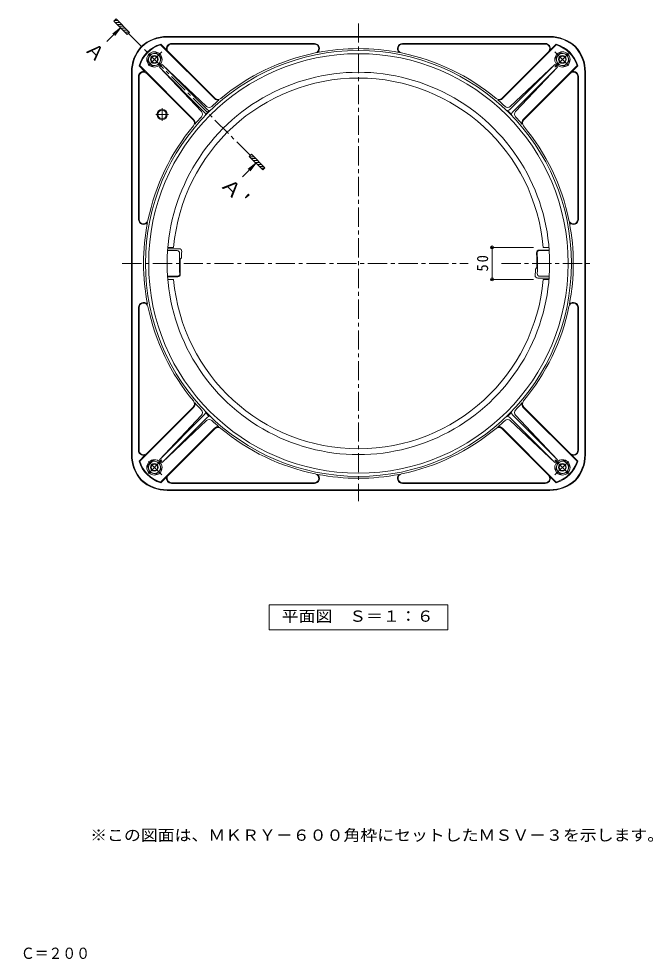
# Model space of a CAD drawing. Units: millimetres on the paper, enlarged 2 times, with parts at other scales. Extents: x -300 to 361, y -271 to 237.
# Drawn here: x 30.6 to 361.2, y -271.1 to 219.7 of the extents above; entities that cross this region are included whole.
import ezdxf
from ezdxf.enums import TextEntityAlignment as Align

# ---------------------------------------------------------------- set-up
doc = ezdxf.new("R2010")
doc.units = ezdxf.units.MM
doc.header["$LTSCALE"] = 2
doc.header["$PDMODE"] = 32
doc.header["$PDSIZE"] = 1.6
doc.linetypes.add('CHAIN1', pattern=[8, 5, -1, 1, -1])
for name, color, linetype, lineweight in [('0-0', 2, 'Continuous', 9), ('0-1', 4, 'Continuous', 9), ('0-3', 4, 'Continuous', 9), ('0-4', 7, 'Continuous', 9), ('1-4', 7, 'Continuous', 9)]:
    doc.layers.add(name, color=color, linetype=linetype, lineweight=lineweight)
doc.layers.add('F-5', color=3, linetype='Continuous')
doc.styles.add('ＭＳ ゴシック', font='')
doc.styles.get('ＭＳ ゴシック').set_extended_font_data('MS Gothic')

msp = doc.modelspace()

# ---------------------------------------------------------------- linework, layer by layer
at = {"layer": '0-0', "linetype": 'CHAIN1'}
for p, q in [((207.568, 217.302), (207.568, -31.688)), ((151.184, 148.573), (87.7, 212.057)), ((105.179, 202.468), (97.673, 194.961)), ((309.956, 202.467), (317.463, 194.961)), ((309.956, 194.577), (317.463, 202.084)), ((105.234, 166.523), (105.234, 173.189)), ((108.568, 169.856), (101.901, 169.856)), ((84.486, 92.189), (264.81, 92.189)), ((282.158, 92.189), (329.987, 92.189)), ((105.179, -10.199), (97.673, -17.706)), ((105.179, -18.089), (97.673, -10.582)), ((309.956, -10.199), (317.463, -17.706)), ((309.956, -18.089), (317.463, -10.582))]:
    msp.add_line(p, q, dxfattribs=at)
at = {"layer": '0-0'}
for p, q in [((132.474, 178.125), (104.458, 206.142)), ((107.618, 203.452), (104.553, 206.518)), ((307.315, 210.522), (107.82, 210.523)), ((207.568, 210.189), (107.82, 210.189)), ((184.587, 206.856), (110.181, 206.856)), ((184.587, 206.523), (110.181, 206.523)), ((207.568, 210.189), (307.315, 210.189)), ((230.548, 206.856), (304.954, 206.856)), ((230.548, 206.523), (304.954, 206.522)), ((282.662, 178.125), (310.678, 206.141)), ((307.517, 203.452), (310.583, 206.518)), ((132.71, 178.361), (108.531, 202.539)), ((282.426, 178.361), (306.604, 202.539)), ((89.234, -7.558), (89.234, 191.937)), ((89.567, -7.558), (89.568, 191.937)), ((96.305, 192.138), (93.239, 195.204)), ((121.632, 167.283), (93.615, 195.299)), ((104.52, 195.237), (103.813, 194.53)), ((127.411, 170.931), (103.813, 194.53)), ((103.813, 194.53), (125.69, 171.356)), ((104.52, 195.237), (105.227, 195.944)), ((128.826, 172.345), (105.227, 195.944)), ((105.227, 195.944), (128.401, 174.066)), ((286.31, 172.345), (309.908, 195.943)), ((309.908, 195.943), (286.734, 174.066)), ((287.724, 170.931), (311.322, 194.529)), ((311.322, 194.529), (289.445, 171.356)), ((293.504, 167.283), (321.52, 195.299)), ((309.908, 195.943), (311.322, 194.529)), ((318.831, 192.138), (321.897, 195.204)), ((325.567, -7.559), (325.568, 191.936)), ((325.901, -7.559), (325.901, 191.936)), ((92.901, 115.17), (92.901, 189.576)), ((93.234, 115.17), (93.234, 189.576)), ((121.396, 167.047), (97.218, 191.226)), ((293.74, 167.047), (317.918, 191.225)), ((321.901, 115.169), (321.901, 189.575)), ((322.234, 115.169), (322.234, 189.575)), ((129.837, 171.908), (127.849, 169.92)), ((285.298, 171.907), (287.286, 169.92)), ((113.051, 98.856), (108.124, 98.856)), ((114.115, 99.856), (108.403, 99.856)), ((301.731, 99.189), (306.785, 99.189)), ((301.731, 98.856), (307.011, 98.856)), ((115.283, 95.189), (114.593, 94.356)), ((299.852, 89.189), (300.542, 90.022)), ((113.405, 85.523), (108.124, 85.523)), ((113.405, 85.189), (108.351, 85.189)), ((301.02, 84.522), (306.732, 84.522)), ((302.084, 85.522), (307.011, 85.522)), ((92.901, 69.209), (92.901, -5.197)), ((93.234, 69.209), (93.234, -5.197)), ((321.901, 69.208), (321.901, -5.198)), ((322.234, 69.208), (322.234, -5.198)), ((121.631, 17.095), (93.615, -10.921)), ((121.396, 17.331), (97.218, -6.847)), ((293.504, 17.095), (321.52, -10.921)), ((293.739, 17.331), (317.917, -6.848)), ((127.411, 13.447), (103.813, -10.151)), ((103.813, -10.151), (125.69, 13.023)), ((128.826, 12.033), (105.227, -11.565)), ((105.227, -11.565), (128.401, 10.312)), ((129.837, 12.471), (127.849, 14.458)), ((285.298, 12.47), (287.286, 14.458)), ((286.309, 12.033), (309.907, -11.566)), ((309.907, -11.566), (286.734, 10.312)), ((287.724, 13.447), (311.322, -10.151)), ((311.322, -10.151), (289.445, 13.022)), ((132.474, 6.253), (104.457, -21.763)), ((132.709, 6.017), (108.531, -18.161)), ((282.425, 6.017), (306.604, -18.161)), ((282.661, 6.253), (310.677, -21.764)), ((96.305, -7.76), (93.239, -10.826)), ((318.83, -7.76), (321.896, -10.826)), ((105.227, -11.565), (103.813, -10.151)), ((309.907, -11.566), (311.322, -10.151)), ((107.618, -19.074), (104.552, -22.14)), ((307.516, -19.074), (310.582, -22.14)), ((184.587, -22.144), (110.181, -22.144)), ((184.587, -22.477), (110.181, -22.478)), ((230.548, -22.144), (304.954, -22.144)), ((230.548, -22.478), (304.954, -22.478)), ((207.568, -25.811), (107.82, -25.811)), ((207.568, -26.144), (107.82, -26.144)), ((207.567, -25.811), (307.315, -25.811)), ((207.567, -26.144), (307.315, -26.144))]:
    msp.add_line(p, q, dxfattribs=at)
at = {"layer": '0-0', "color": 6, "lineweight": 5}
for centre in [(101.234, 198.522), (313.903, 198.525), (101.234, -14.144), (313.901, -14.144)]:
    msp.add_circle(centre, 4, dxfattribs=at)
at = {"layer": '0-0'}
for radius in [2.667, 2.167]:
    msp.add_circle((105.234, 169.856), radius, dxfattribs=at)
for centre, radius, start, end in [((109.234, 190.523), 16.667, 106.31453, 163.68535), ((109.234, 190.523), 16.333, 107.00543, 162.99445), ((107.82, 190.523), 20, 89.99995, 132.13321), ((107.82, 190.523), 19.667, 89.99995, 132.08466), ((110.181, 204.189), 2.667, 90, 196.04471), ((110.181, 204.189), 2.333, 90, 225), ((184.587, 204.189), 2.667, 310.22618, 90), ((184.587, 204.189), 2.333, 281.59517, 90), ((230.548, 204.189), 2.667, 90, 229.77382), ((230.548, 204.189), 2.333, 90, 258.40483), ((304.954, 204.189), 2.667, 343.95529, 90), ((304.954, 204.189), 2.333, 315, 90), ((307.315, 190.522), 20, 47.86465, 89.99992), ((307.315, 190.522), 19.667, 47.91325, 89.99992), ((305.901, 190.522), 16.667, 16.31442, 73.68532), ((305.901, 190.522), 16.333, 17.00533, 72.99442), ((109.234, 191.937), 20, 137.86504, 179.99995), ((109.234, 191.937), 19.667, 137.91373, 179.99995), ((207.568, 92.189), 111, 89.99994, 89.99991), ((207.568, 92.189), 109.333, 89.99994, 89.99991), ((207.567, 92.189), 112, 101.595, 129.81445), ((207.567, 92.189), 112, 79.05853, 100.94131), ((207.568, 92.189), 112, 50.18539, 78.40485), ((305.901, 191.936), 19.667, 359.99986, 42.08423), ((305.901, 191.936), 20, 359.99986, 42.13287), ((95.568, 189.576), 2.667, 73.95529, 180), ((95.568, 189.576), 2.333, 45, 180), ((319.568, 189.575), 2.333, 0, 135), ((319.568, 189.575), 2.667, 0, 106.04471), ((207.568, 92.189), 112, 130.46817, 133.03142), ((134.36, 180.011), 2.667, 225, 281.18367), ((134.36, 180.011), 2.333, 225, 309.8147), ((280.776, 180.011), 2.333, 230.1853, 315), ((280.776, 180.011), 2.667, 258.81633, 315), ((207.568, 92.189), 112, 46.96843, 49.53168), ((129.774, 175.521), 2, 226.64876, 313.03152), ((130.503, 174.833), 3, 236.01543, 257.18138), ((285.361, 175.521), 2, 226.96848, 313.35124), ((284.633, 174.833), 3, 282.81862, 303.98457), ((119.746, 165.397), 2.333, 320.1853, 45), ((119.746, 165.397), 2.667, 348.81633, 45), ((207.568, 92.189), 112, 136.96851, 139.53175), ((124.236, 169.983), 2, 316.96848, 43.35124), ((124.924, 169.254), 3, 12.81862, 33.98457), ((290.211, 169.254), 3, 146.01543, 167.18138), ((290.899, 169.983), 2, 136.64876, 223.03152), ((207.567, 92.189), 112, 40.46809, 43.03134), ((295.39, 165.397), 2.667, 135, 191.18367), ((295.39, 165.397), 2.333, 135, 219.8147), ((207.568, 92.189), 112, 140.18542, 168.40486), ((207.568, 92.189), 112, 11.59499, 39.81442), ((95.568, 115.17), 2.667, 180, 319.77382), ((95.568, 115.17), 2.333, 180, 348.40483), ((207.568, 92.189), 112, 169.05856, 190.94141), ((319.568, 115.169), 2.333, 191.59517, 0), ((319.568, 115.169), 2.667, 220.22618, 0), ((207.568, 92.189), 112, 349.05844, 10.94128), ((108.403, 100.356), 0.5, 245.94534, 270), ((113.051, 97.523), 1.333, 356.76944, 90), ((114.115, 98.523), 1.333, 356.12309, 90), ((207.568, 92.189), 92.333, 176.12291, 178.13803), ((301.731, 97.856), 1.333, 90, 183.44485), ((301.731, 97.856), 1, 90, 183.44485), ((306.785, 99.689), 0.5, 270, 293.65616), ((207.568, 92.189), 93.333, 176.77032, 183.4438), ((207.568, 92.189), 93, 178.66498, 183.44379), ((207.568, 92.189), 93, 358.66498, 3.44379), ((207.568, 92.189), 93.333, 356.77032, 3.4438), ((207.568, 92.189), 92.333, 356.12291, 358.13803), ((108.351, 84.689), 0.5, 90, 113.65399), ((113.405, 86.523), 1.333, 270, 3.44485), ((113.405, 86.523), 1, 270, 3.44485), ((301.02, 85.856), 1.333, 176.12309, 270), ((302.084, 86.856), 1.333, 176.76944, 270), ((306.732, 84.022), 0.5, 65.94751, 90), ((95.568, 69.209), 2.667, 40.22618, 180), ((95.568, 69.209), 2.333, 11.59517, 180), ((207.568, 92.189), 112, 191.59511, 219.81454), ((207.568, 92.189), 112, 320.1853, 348.40474), ((319.568, 69.208), 2.333, 0, 168.40483), ((319.568, 69.208), 2.667, 0, 139.77382), ((119.746, 18.981), 2.333, 315, 39.8147), ((295.389, 18.981), 2.333, 140.1853, 225), ((119.746, 18.981), 2.667, 315, 11.18367), ((207.568, 92.189), 112, 220.46822, 223.03146), ((124.236, 14.396), 2, 316.64876, 43.03152), ((290.899, 14.395), 2, 136.96848, 223.35124), ((207.567, 92.189), 112, 316.96837, 319.53162), ((295.389, 18.981), 2.667, 168.81633, 225), ((124.924, 15.124), 3, 326.01543, 347.18138), ((129.774, 8.858), 2, 46.96848, 133.35124), ((130.503, 9.545), 3, 102.81862, 123.98457), ((207.568, 92.189), 112, 226.96854, 229.53177), ((207.568, 92.189), 112, 310.46808, 313.03131), ((285.361, 8.857), 2, 46.64876, 133.03152), ((284.632, 9.545), 3, 56.01543, 77.18138), ((290.211, 15.124), 3, 192.81862, 213.98457), ((134.359, 4.367), 2.667, 78.81633, 135), ((134.359, 4.367), 2.333, 50.1853, 135), ((207.567, 92.189), 112, 230.1855, 258.40497), ((207.568, 92.189), 112, 281.59488, 309.81435), ((280.776, 4.367), 2.333, 45, 129.8147), ((280.776, 4.367), 2.667, 45, 101.18367), ((109.234, -7.558), 20, 180, 222.13412), ((109.234, -7.558), 19.667, 180, 222.08551), ((95.568, -5.197), 2.667, 180, 286.04471), ((95.568, -5.197), 2.333, 180, 315), ((319.567, -5.198), 2.333, 225, 0), ((319.567, -5.198), 2.667, 253.95529, 0), ((305.901, -7.559), 19.667, 317.91449, 359.99986), ((305.901, -7.559), 20, 317.86583, 359.99986), ((109.234, -6.144), 16.667, 196.31471, 253.68541), ((109.234, -6.144), 16.333, 197.00549, 252.99451), ((305.901, -6.144), 16.667, 286.31442, 343.68507), ((305.901, -6.144), 16.333, 287.00533, 342.99434), ((110.181, -19.811), 2.667, 163.95529, 270), ((110.181, -19.811), 2.333, 135, 270), ((184.587, -19.811), 2.333, 270, 78.40483), ((184.587, -19.811), 2.667, 270, 49.77382), ((207.567, 92.189), 112, 259.05865, 280.94119), ((230.548, -19.811), 2.667, 130.22618, 270), ((230.548, -19.811), 2.333, 101.59517, 270), ((304.954, -19.811), 2.333, 270, 45), ((304.954, -19.811), 2.667, 270, 16.04471), ((107.82, -6.144), 20, 227.86588, 270), ((107.82, -6.144), 19.667, 227.91449, 270), ((307.315, -6.144), 19.667, 269.99986, 312.08551), ((307.315, -6.144), 20, 269.99986, 312.13408)]:
    msp.add_arc(centre, radius, start, end, dxfattribs=at)
at = {"layer": '0-1'}
for p, q in [((98.653, 201.103), (97.707, 197.571)), ((97.707, 197.571), (100.283, 194.995)), ((103.815, 195.941), (104.762, 199.473)), ((311.32, 195.941), (310.374, 199.473)), ((317.428, 197.571), (314.852, 194.995)), ((316.482, 201.103), (317.428, 197.571)), ((103.815, 195.941), (100.283, 194.995)), ((311.32, 195.941), (314.852, 194.995)), ((97.707, -13.193), (100.283, -10.617)), ((98.653, -16.725), (97.707, -13.193)), ((103.815, -11.563), (100.283, -10.617)), ((103.815, -11.563), (104.762, -15.095)), ((311.32, -11.563), (310.373, -15.095)), ((311.32, -11.563), (314.852, -10.617)), ((317.428, -13.193), (314.852, -10.617)), ((316.482, -16.725), (317.428, -13.193))]:
    msp.add_line(p, q, dxfattribs=at)
for points in [[(98.653, 201.103), (102.185, 202.05), (104.762, 199.473)], [(316.482, 201.103), (312.95, 202.05), (310.374, 199.473)], [(98.653, -16.725), (102.185, -17.671), (104.762, -15.095)], [(316.482, -16.725), (312.95, -17.672), (310.373, -15.095)]]:
    msp.add_lwpolyline(points, dxfattribs=at)
for centre, radius in [((101.239, 198.518), 3.167), ((313.896, 198.518), 3.167), ((101.234, 198.522), 2), ((101.234, 198.522), 1.684), ((313.901, 198.522), 2), ((313.901, 198.522), 1.684), ((101.239, -14.14), 3.167), ((101.234, -14.144), 2), ((101.234, -14.144), 1.684), ((313.896, -14.14), 3.167), ((313.901, -14.144), 2), ((313.901, -14.144), 1.684)]:
    msp.add_circle(centre, radius, dxfattribs=at)
at = {"layer": '0-3'}
for p, q in [((108.25, 100.523), (111.261, 100.523)), ((303.874, 100.523), (306.885, 100.523)), ((108.25, 83.856), (111.261, 83.856)), ((303.874, 83.856), (306.885, 83.856))]:
    msp.add_line(p, q, dxfattribs=at)
for radius, start, end in [(99.667, 359.99995, 179.99997), (96.667, 4.94542, 175.05458), (99.667, 179.99995, 359.99997), (96.667, 184.9454, 355.0546)]:
    msp.add_arc((207.568, 92.189), radius, start, end, dxfattribs=at)
at = {"layer": '0-4'}
for p, q in [((81.218, 219.717), (80.04, 218.538)), ((87.111, 211.467), (80.04, 218.538)), ((80.346, 218.845), (82.09, 218.845)), ((80.733, 217.845), (83.09, 217.845)), ((88.289, 212.646), (81.218, 219.717)), ((81.733, 216.845), (84.09, 216.845)), ((83.575, 215.003), (76.504, 207.932)), ((83.575, 215.003), (79.609, 211.959)), ((83.575, 215.003), (80.532, 211.036)), ((82.733, 215.845), (85.09, 215.845)), ((83.733, 214.845), (86.09, 214.845)), ((84.733, 213.845), (87.09, 213.845)), ((85.733, 212.845), (88.09, 212.845)), ((86.733, 211.845), (87.489, 211.845)), ((87.111, 211.467), (88.289, 212.646)), ((151.773, 149.162), (150.594, 147.984)), ((157.665, 140.913), (150.594, 147.984)), ((150.766, 147.812), (153.123, 147.812)), ((151.423, 148.812), (152.123, 148.812)), ((158.844, 142.091), (151.773, 149.162)), ((154.13, 144.448), (147.059, 137.377)), ((154.13, 144.448), (150.163, 141.404)), ((154.13, 144.448), (151.086, 140.481)), ((151.766, 146.812), (154.123, 146.812)), ((152.766, 145.812), (155.123, 145.812)), ((153.766, 144.812), (156.123, 144.812)), ((154.766, 143.812), (157.123, 143.812)), ((155.766, 142.812), (158.123, 142.812)), ((156.766, 141.812), (158.565, 141.812)), ((157.665, 140.913), (158.844, 142.091)), ((298.874, 100.523), (276.634, 100.523)), ((277.234, 83.856), (277.234, 100.523)), ((298.874, 83.856), (276.634, 83.856))]:
    msp.add_line(p, q, dxfattribs=at)
at = {"layer": '0-4', "color": 2}
msp.add_lwpolyline([(160.995, -98.882), (160.995, -85.882), (254.14, -85.882), (254.14, -98.882)], close=True, dxfattribs=at)
at = {"layer": '0-4'}
for p in [(277.234, 100.523), (277.234, 83.856)]:
    msp.add_point(p, dxfattribs=at)

# ---------------------------------------------------------------- texts
at = {"layer": '0-4', "color": 3, "style": 'ＭＳ ゴシック'}
msp.add_text('Ａ', height=7.331, rotation=315, dxfattribs=at).set_placement((62.848, 201.995), align=Align.BOTTOM_LEFT)
at = {"layer": '0-4', "color": 3, "style": 'ＭＳ ゴシック', "width": 1.15}
msp.add_text("Ａ'", height=7.331, rotation=315, dxfattribs=at).set_placement((133.402, 131.44), align=Align.BOTTOM_LEFT)
at = {"layer": '0-4', "color": 2, "style": 'ＭＳ ゴシック', "width": 1.1}
msp.add_text('平面図\u3000Ｓ＝１：６', height=5.865, dxfattribs=at).set_placement((167.568, -96.382), align=Align.BOTTOM_LEFT)
at = {"layer": '0-4', "color": 2, "insert": (275.234, 87.939), "char_height": 5.865, "attachment_point": 7, "rotation": 90, "style": 'ＭＳ ゴシック'}
msp.add_mtext('\\T1.27;\\W0.95;50', dxfattribs=at)
at = {"layer": '1-4', "color": 2, "style": 'ＭＳ ゴシック', "width": 1.1}
msp.add_text('※この図面は、ＭＫＲＹ－６００角枠にセットしたＭＳＶ－３を示します。', height=5.865, dxfattribs=at).set_placement((67.741, -210.568), align=Align.BOTTOM_LEFT)
at = {"layer": 'F-5', "style": 'ＭＳ ゴシック', "width": 0.9}
msp.add_text('打込型マンホール鉄蓋\u3000サポートＶ\u3000\u3000ＭＳＶ－３－６００\u3000Ｃ＝２００', height=5.865, dxfattribs=at).set_placement((-169.945, -272.158), align=Align.BOTTOM_LEFT)

doc.saveas('drawing.dxf')
